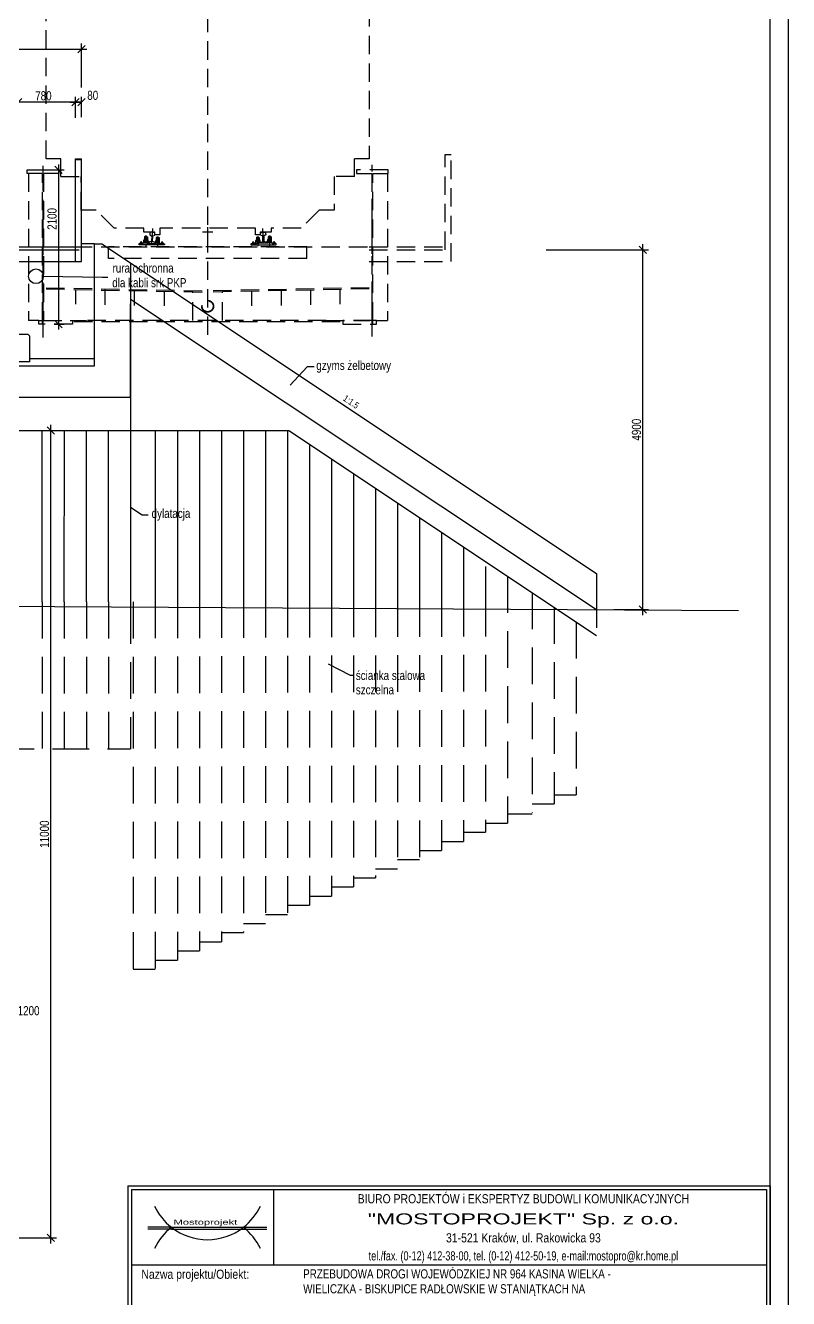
# Model space of a CAD drawing. Header units: millimetres. Extents: x -1069826 to 2704411, y -432732 to 412301.
# Drawn here: x 584383 to 594778, y -34022 to -16679 of the extents above; entities that cross this region are included whole.
import ezdxf
from ezdxf.enums import TextEntityAlignment as Align

# ---------------------------------------------------------------- set-up
doc = ezdxf.new("R2010")
doc.units = ezdxf.units.MM
doc.header["$LTSCALE"] = 1000
doc.header["$MEASUREMENT"] = 0
for name, pattern in [('CENTER2', [1.125, 0.75, -0.125, 0.125, -0.125]), ('DASHED', [0.75, 0.5, -0.25]), ('HIDDEN', [0.375, 0.25, -0.125])]:
    doc.linetypes.add(name, pattern=pattern)
for name, color, linetype in [('0-RAM-L', 7, 'Continuous'), ('0-T', 7, 'Continuous'), ('0-T0-T', 7, 'Continuous'), ('00XX00-S', 7, 'Continuous'), ('00XX00-T', 7, 'Continuous'), ('DROGO-T', 7, 'Continuous')]:
    doc.layers.add(name, color=color, linetype=linetype)
doc.styles.add('CDMSTYLE', font='CDMSIMPL', dxfattribs={"width": 0.8, "bigfont": 'CDMBIGPL'})
doc.styles.add('PAWEL', font='arial.ttf')
doc.dimstyles.new('CDMOG-MM-50', dxfattribs={"dimscale": 50, "dimtxt": 2.5, "dimasz": 1, "dimexe": 1.5, "dimexo": 5, "dimgap": 0.5, "dimtad": 1, "dimdec": 0, "dimrnd": 1, "dimzin": 1, "dimdsep": 46, "dimtxsty": 'CDMSTYLE', "dimblk1": 'OBLIQUE', "dimblk2": 'OBLIQUE', "dimsah": 1, "dimtsz": 1, "dimcen": -2.5, "dimdle": 1.5, "dimclrd": 9, "dimclre": 9, "dimclrt": 9, "dimadec": 0, "dimazin": 0, "dimtfac": 1, "dimtmove": 2, "dimatfit": 3, "dimldrblk": 'OBLIQUE', "dimfxl": 1, "dimtvp": 1, "dimtolj": 1, "dimtzin": 0, "dimarcsym": 0})

# ---------------------------------------------------------------- blocks, each defined once
blk = doc.blocks.new('*D195')
at = {"color": 9, "linetype": 'ByBlock', "transparency": 16777216}
for p, q in [((573270, -17631), (585220, -17631)), ((573295, -17681), (573395, -17581)), ((573345, -18186), (573345, -17556)), ((585095, -17681), (585195, -17581)), ((585145, -18156), (585145, -17556))]:
    blk.add_line(p, q, dxfattribs=at)
at = {"layer": 'Defpoints', "color": 0, "linetype": 'ByBlock', "transparency": 16777216}
for p in [(585145, -17631), (573345, -18436), (585145, -18406)]:
    blk.add_point(p, dxfattribs=at)
at = {"color": 9, "linetype": 'ByBlock', "transparency": 16777216, "insert": (579245, -17544), "char_height": 125, "attachment_point": 5, "style": 'CDMSTYLE'}
blk.add_mtext('\\A1;\\C1;11800', dxfattribs=at)
blk = doc.blocks.new('_OBLIQUE')
at = {"color": 0, "linetype": 'ByBlock'}
blk.add_line((-0.5, -0.5), (0.5, 0.5), dxfattribs=at)
blk = doc.blocks.new('*D194')
at = {"color": 9, "linetype": 'ByBlock', "transparency": 16777216}
for p, q in [((584533, -18648), (584908, -18648)), ((584883, -18698), (584783, -18598)), ((584833, -18573), (584833, -20823)), ((584772, -20748), (584908, -20748)), ((584883, -20798), (584783, -20698))]:
    blk.add_line(p, q, dxfattribs=at)
at = {"layer": 'Defpoints', "color": 0, "linetype": 'ByBlock', "transparency": 16777216}
for p in [(584283, -18648), (584522, -20748), (584833, -20748)]:
    blk.add_point(p, dxfattribs=at)
at = {"color": 9, "linetype": 'ByBlock', "transparency": 16777216, "insert": (584745, -19315), "char_height": 125, "attachment_point": 5, "rotation": 90, "style": 'CDMSTYLE'}
blk.add_mtext('\\A1;2100', dxfattribs=at)
blk = doc.blocks.new('*D196')
at = {"color": 9, "linetype": 'ByBlock', "transparency": 16777216}
for p, q in [((591474, -19736), (592870, -19736)), ((592845, -19786), (592745, -19686)), ((592795, -24711), (592795, -19661)), ((592845, -24686), (592745, -24586)), ((592397, -24636), (592870, -24636))]:
    blk.add_line(p, q, dxfattribs=at)
at = {"layer": 'Defpoints', "color": 0, "linetype": 'ByBlock', "transparency": 16777216}
for p in [(591224, -19736), (592795, -19736), (592147, -24636)]:
    blk.add_point(p, dxfattribs=at)
at = {"color": 9, "linetype": 'ByBlock', "transparency": 16777216, "insert": (592707, -22186), "char_height": 125, "attachment_point": 5, "rotation": 90, "style": 'CDMSTYLE'}
blk.add_mtext('\\A1;4900', dxfattribs=at)
blk = doc.blocks.new('A$C05BD7996')
at = {"color": 40, "linetype": 'HIDDEN'}
for p, q in [((940, 4869), (600, 4569)), ((1020, 4919), (940, 4869)), ((3380, 4919), (1020, 4919)), ((3460, 4869), (3380, 4919)), ((3800, 4569), (3460, 4869)), ((600, 4569), (400, 4319)), ((4000, 4319), (3800, 4569)), ((400, 4319), (300, 3919)), ((4100, 3919), (4000, 4319)), ((300, 3919), (200, 3119)), ((4200, 3119), (4100, 3919)), ((200, 3119), (0, 3119)), ((0, 3119), (0, 1069)), ((4400, 3119), (4200, 3119)), ((4400, 1069), (4400, 3119)), ((0, 1069), (200, 1069)), ((4200, 1069), (4400, 1069)), ((475, 829), (475, 369)), ((3925, 369), (3925, 829)), ((475, 369), (680, 369)), ((680, 369), (925, 124)), ((3475, 124), (3720, 369)), ((3720, 369), (3925, 369)), ((925, 124), (1333, 124)), ((1333, 124), (1333, 69)), ((1333, 69), (1483, 69)), ((1483, 69), (1483, 31)), ((1483, 31), (1550, 31)), ((1550, 31), (1550, 124)), ((1550, 124), (2851, 124)), ((2851, 124), (2851, 31)), ((2851, 31), (2918, 31)), ((2918, 31), (2918, 69)), ((2918, 69), (3068, 69)), ((3068, 69), (3068, 124)), ((3068, 124), (3475, 124))]:
    blk.add_line(p, q, dxfattribs=at)
at = {"layer": '0-T', "color": 40, "linetype": 'HIDDEN'}
for p, q in [((200, 829), (200, 1069)), ((4200, 829), (4200, 1069)), ((200, 829), (475, 829)), ((4200, 829), (3925, 829))]:
    blk.add_line(p, q, dxfattribs=at)
at = {"layer": '0-T', "color": 9, "linetype": 'Continuous'}
for p, q in [((2131, 69), (2269, 69)), ((2200, 0), (2200, 137))]:
    blk.add_line(p, q, dxfattribs=at)
blk = doc.blocks.new('A$C3471609C')
at = {"layer": '0-T', "color": 9, "linetype": 'Continuous'}
blk.add_blockref('A$C05BD7996', (0, 0), dxfattribs=at)
blk = doc.blocks.new('*D731')
at = {"color": 9, "linetype": 'ByBlock', "transparency": 16777216}
for p, q in [((584085, -22196), (584805, -22196)), ((584780, -22246), (584680, -22146)), ((584730, -33271), (584730, -22121)), ((584085, -33196), (584805, -33196)), ((584780, -33246), (584680, -33146))]:
    blk.add_line(p, q, dxfattribs=at)
at = {"layer": 'Defpoints', "color": 0, "linetype": 'ByBlock', "transparency": 16777216}
for p in [(583835, -22196), (584730, -22196), (583835, -33196)]:
    blk.add_point(p, dxfattribs=at)
at = {"color": 9, "linetype": 'ByBlock', "transparency": 16777216, "insert": (584642, -27696), "char_height": 125, "attachment_point": 5, "rotation": 90, "style": 'CDMSTYLE'}
blk.add_mtext('\\A1;11000', dxfattribs=at)
blk = doc.blocks.new('*D743')
at = {"color": 9, "linetype": 'ByBlock', "transparency": 16777216}
for p, q in [((584235, -17776), (584335, -17676)), ((584285, -18261), (584285, -17651)), ((585015, -17776), (585115, -17676)), ((585065, -17937), (585065, -17651)), ((585140, -17726), (584210, -17726))]:
    blk.add_line(p, q, dxfattribs=at)
at = {"layer": 'Defpoints', "color": 0, "linetype": 'ByBlock', "transparency": 16777216}
for p in [(584285, -17726), (585065, -18187), (584285, -18511)]:
    blk.add_point(p, dxfattribs=at)
at = {"color": 9, "linetype": 'ByBlock', "transparency": 16777216, "insert": (584627, -17638), "char_height": 125, "attachment_point": 5, "style": 'CDMSTYLE'}
blk.add_mtext('\\A1;780', dxfattribs=at)
blk = doc.blocks.new('*D744')
at = {"color": 9, "linetype": 'ByBlock', "transparency": 16777216}
for p, q in [((540031, -17776), (540131, -17676)), ((540081, -17930), (540081, -17651)), ((540111, -17776), (540211, -17676)), ((540161, -17930), (540161, -17651)), ((540006, -17726), (540161, -17726))]:
    blk.add_line(p, q, dxfattribs=at)
at = {"layer": 'Defpoints', "color": 0, "linetype": 'ByBlock', "transparency": 16777216}
for p in [(540161, -17726), (540081, -18180), (540161, -18180)]:
    blk.add_point(p, dxfattribs=at)
at = {"color": 9, "linetype": 'ByBlock', "transparency": 16777216, "insert": (540315, -17632), "char_height": 125, "attachment_point": 5, "style": 'CDMSTYLE'}
blk.add_mtext('\\A1;80', dxfattribs=at)
blk = doc.blocks.new('SZPKOL')
at = {"color": 0, "linetype": 'ByBlock'}
blk.add_lwpolyline([(12, 4, 0.138548), (-12, 5), (-9, 22), (0, 24), (9, 22)], format="xyb", close=True, dxfattribs=at)
for start, end in [(102.9105, 124.2422), (55.7578, 72.0998)]:
    blk.add_arc((-2, -38), 45.5, start, end, dxfattribs=at)
blk = doc.blocks.new('SRUKOL')
at = {"color": 0, "linetype": 'ByBlock'}
for p, q in [((0, 10), (-22, 10)), ((-22, 10), (-22, 0)), ((-11, 5), (-22, 5)), ((0, 0), (-22, 0)), ((-20, 37), (-20, 24)), ((-20, 24), (-20, 11)), ((-17, 5), (-17, 0)), ((0, 39), (-15, 39)), ((0, 10), (-15, 10)), ((-13, 42), (-10, 44)), ((-13, 39), (-13, 42)), ((-13, 42), (13, 42)), ((-12, 5), (-12, 0)), ((-11, 10), (11, 5)), ((-11, 5), (11, 0)), ((-10, 44), (-10, 38)), ((-10, 44), (10, 44)), ((-10, 37), (-10, 24)), ((-10, 24), (-10, 11)), ((0, 39), (15, 39)), ((0, 10), (15, 10)), ((0, 10), (22, 10)), ((0, 0), (22, 0)), ((13, 42), (10, 44)), ((10, 44), (10, 38)), ((10, 37), (10, 24)), ((10, 24), (10, 11)), ((11, 5), (22, 5)), ((12, 10), (12, 5)), ((13, 39), (13, 42)), ((17, 10), (17, 5)), ((20, 37), (20, 24)), ((20, 24), (20, 11)), ((22, 10), (22, 0))]:
    blk.add_line(p, q, dxfattribs=at)
for centre, radius, start, end in [((-15, 29), 10, 60, 120), ((-15, 20), 10, 240, 300), ((0, -1), 40, 90, 104.6015), ((0, 50), 40, 255.3985, 270), ((0, -1), 40, 75.3985, 90), ((0, 50), 40, 270, 284.6015), ((15, 29), 10, 60, 120), ((15, 20), 10, 240, 300)]:
    blk.add_arc(centre, radius, start, end, dxfattribs=at)
blk = doc.blocks.new('A$C1AFF261A')
at = {"layer": 'DROGO-T', "color": 40, "linetype": 'HIDDEN'}
for p, q in [((0, 2100), (430, 2100)), ((0, 2050), (0, 2100)), ((430, 2100), (430, 2050)), ((208, 2050), (0, 2050)), ((208, 50), (208, 2050)), ((430, 2050), (222, 2050)), ((222, 2050), (222, 50)), ((158, 50), (208, 50)), ((158, 0), (158, 50)), ((618, 0), (158, 0)), ((222, 50), (618, 50)), ((618, 50), (618, 0))]:
    blk.add_line(p, q, dxfattribs=at)

msp = doc.modelspace()

# ---------------------------------------------------------------- linework, layer by layer
at = {"color": 40, "linetype": 'HIDDEN'}
for p, q in [((586865.0354, -20895.4209), (586865.0354, -14164.2624)), ((590101.0354, -18436.1741), (590181.0354, -18436.1741)), ((590101.0354, -19736.1741), (590101.0354, -18436.1741)), ((590181.0354, -19896.1741), (590181.0354, -18436.1741)), ((589313.0354, -18697.6844), (589313.0354, -20697.6844)), ((584665.0354, -19696.1741), (589065.0354, -19696.1741)), ((588215.0354, -19696.1741), (585515.0354, -19696.1741)), ((585515.0354, -19856.1741), (585515.0354, -19696.1741)), ((588215.0354, -19856.1741), (588215.0354, -19696.1741)), ((589065.0354, -19696.1741), (590101.0354, -19696.1741)), ((589065.0354, -19736.1741), (590181.0354, -19736.1741)), ((588215.0354, -19856.1741), (585515.0354, -19856.1741)), ((589065.0354, -19896.1741), (590181.0354, -19896.1741)), ((589165.0354, -20697.6844), (589313.0354, -20697.6844))]:
    msp.add_line(p, q, dxfattribs=at)
at = {"color": 40, "linetype": 'Continuous'}
for p, q in [((586022.2339, -19540.0597), (586022.2339, -19685.4058)), ((586182.9324, -19552.4152), (586182.9324, -19685.4058)), ((587547.1384, -19552.4152), (587547.1384, -19685.4058)), ((587707.837, -19540.0597), (587707.837, -19685.4058))]:
    msp.add_line(p, q, dxfattribs=at)
at = {"color": 40, "linetype": 'ByBlock'}
for p, q in [((586102.5288, -19495.5519), (586112.3852, -19496.1648)), ((586103.1388, -19647.3021), (586115.779, -19444.0061)), ((586122.2416, -19496.7776), (586112.3852, -19496.1648)), ((587607.8292, -19496.7776), (587617.6856, -19496.1648)), ((587626.932, -19647.3021), (587614.2918, -19444.0061)), ((587627.542, -19495.5519), (587617.6856, -19496.1648)), ((585958.6002, -19666.3021), (585958.6002, -19622.9527)), ((586244.2797, -19666.3021), (586244.2797, -19622.9527)), ((587484.432, -19666.3021), (587484.432, -19622.9527)), ((587768.191, -19666.3021), (587768.191, -19622.9527))]:
    msp.add_line(p, q, dxfattribs=at)
at = {"color": 9, "lineweight": 25}
for p, q in [((585778.0882, -32487.6421), (594528.0882, -32487.6421)), ((585778.0882, -32487.8921), (585778.0882, -38426.3703)), ((585828.0882, -32537.8921), (594477.8382, -32537.6421)), ((585828.0882, -32537.8921), (585828.0882, -38376.3703)), ((587761.8114, -32537.6421), (587761.8114, -33565.5751)), ((594478.0882, -32537.8921), (594478.0882, -38376.3703)), ((594528.0882, -32487.6421), (594528.0882, -38426.3703)), ((594478.0882, -33565.5751), (585828.0882, -33565.5751))]:
    msp.add_line(p, q, dxfattribs=at)
at = {"color": 1}
for p, q in [((586371.8038, -33051.6086), (586050.5742, -33051.6086)), ((586371.8038, -33051.6086), (587351.8189, -33051.6086)), ((587351.8189, -33051.6086), (587673.0485, -33051.6086))]:
    msp.add_line(p, q, dxfattribs=at)
at = {"color": 40}
for p, q in [((586371.8038, -33076.6086), (586050.5742, -33076.6086)), ((586371.8038, -33076.6086), (587351.8189, -33076.6086)), ((587351.8189, -33076.6086), (587673.0485, -33076.6086))]:
    msp.add_line(p, q, dxfattribs=at)
at = {"color": 40, "linetype": 'ByBlock'}
for points in [[(586037.8173, -19610.428, 0.3712473172), (586034.8505, -19607.873), (586010.498, -19607.873, 0.3884789017), (586007.5098, -19610.6074), (586004.9816, -19639.0501, -0.3884789017), (586002.9894, -19640.873), (585993.9539, -19640.873, -0.4404252002), (585991.9618, -19638.6959), (585995.1201, -19603.1647, -0.3884789017), (586003.0887, -19595.873), (586043.4623, -19595.873, -0.3712473172), (586048.407, -19600.1313), (586050.89, -19616.3881, 0.2821906733), (586054.2535, -19620.3898), (586056.149, -19621.0217, -0.2888244162), (586057.5011, -19622.671), (586058.0933, -19627.4083, -0.4182312619), (586056.3296, -19629.6442), (586042.3363, -19630.2866, -0.4030592776), (586040.1376, -19628.5955)], [(587692.2535, -19610.428, -0.3712473172), (587695.2203, -19607.873), (587719.5728, -19607.873, -0.3884789017), (587722.561, -19610.6074), (587725.0892, -19639.0501, 0.3884789017), (587727.0814, -19640.873), (587736.1169, -19640.873, 0.4404252002), (587738.109, -19638.6959), (587734.9507, -19603.1647, 0.3884789017), (587726.9821, -19595.873), (587686.6085, -19595.873, 0.3712473172), (587681.6638, -19600.1313), (587679.1808, -19616.3881, -0.2821906733), (587675.8173, -19620.3898), (587673.9218, -19621.0217, 0.2888244162), (587672.5697, -19622.671), (587671.9775, -19627.4083, 0.4182312619), (587673.7412, -19629.6442), (587687.7345, -19630.2866, 0.4030592776), (587689.9332, -19628.5955)], [(586275.6388, -19658.3021), (586275.6388, -19664.3021, -0.4142135624), (586273.6388, -19666.3021), (585932.6388, -19666.3021, -0.4142135624), (585930.6388, -19664.3021), (585930.6388, -19656.3021, -0.4142135624), (585935.6388, -19651.3021), (585984.6388, -19651.3021, 0.4142135624), (585986.6388, -19649.3021), (585986.6388, -19643.3021, -0.4142135624), (585988.6388, -19641.3021), (586004.8289, -19641.3021, 0.3853135861), (586006.8189, -19639.5012), (586008.6388, -19621.3021), (586035.8289, -19621.3021, -0.3853135861), (586037.8189, -19623.1031), (586039.6761, -19641.6752, 0.3675893215), (586041.5421, -19643.4723), (586164.5099, -19651.118, 0.4032511839), (586166.624, -19649.3208), (586168.2523, -19633.0385, -0.3853135861), (586170.2424, -19631.2375), (586195.6224, -19631.2375, -0.3853135861), (586197.6125, -19633.0385), (586199.4587, -19651.5012, 0.3853135861), (586201.4488, -19653.3021), (586270.6388, -19653.3021, -0.4142135624)], [(586167.349, -19620.3633, -0.3712473172), (586170.3158, -19617.8083), (586194.6682, -19617.8083, -0.3884789017), (586197.6564, -19620.5427), (586200.1847, -19648.9854, 0.3884789017), (586202.1768, -19650.8083), (586211.2123, -19650.8083, 0.4404252002), (586213.2044, -19648.6312), (586210.0461, -19613.1, 0.3884789017), (586202.0775, -19605.8083), (586161.7039, -19605.8083, 0.3712473172), (586156.7592, -19610.0666), (586154.8528, -19622.7762, -0.2821906733), (586151.4892, -19626.7779), (586149.5937, -19627.4097, 0.2888244162), (586148.2416, -19629.059), (586147.6494, -19633.7964, 0.4182312619), (586149.4131, -19636.0322), (586162.8299, -19637.523, 0.4030592776), (586165.0287, -19635.8319)], [(587454.432, -19658.3021), (587454.432, -19664.3021, 0.4142135624), (587456.432, -19666.3021), (587797.432, -19666.3021, 0.4142135624), (587799.432, -19664.3021), (587799.432, -19656.3021, 0.4142135624), (587794.432, -19651.3021), (587745.432, -19651.3021, -0.4142135624), (587743.432, -19649.3021), (587743.432, -19643.3021, 0.4142135624), (587741.432, -19641.3021), (587725.2419, -19641.3021, -0.3853135861), (587723.2519, -19639.5012), (587721.432, -19621.3021), (587694.2419, -19621.3021, 0.3853135861), (587692.2519, -19623.1031), (587690.3947, -19641.6752, -0.3675893215), (587688.5287, -19643.4723), (587565.5609, -19651.118, -0.4032511839), (587563.4468, -19649.3208), (587561.8185, -19633.0385, 0.3853135861), (587559.8285, -19631.2375), (587534.4484, -19631.2375, 0.3853135861), (587532.4583, -19633.0385), (587530.6121, -19651.5012, -0.3853135861), (587528.622, -19653.3021), (587459.432, -19653.3021, 0.4142135624)], [(587562.7218, -19620.3633, 0.3712473172), (587559.755, -19617.8083), (587535.4026, -19617.8083, 0.3884789017), (587532.4144, -19620.5427), (587529.8861, -19648.9854, -0.3884789017), (587527.894, -19650.8083), (587518.8585, -19650.8083, -0.4404252002), (587516.8664, -19648.6312), (587520.0247, -19613.1, -0.3884789017), (587527.9933, -19605.8083), (587568.3669, -19605.8083, -0.3712473172), (587573.3116, -19610.0666), (587575.218, -19622.7762, 0.2821906733), (587578.5816, -19626.7779), (587580.4771, -19627.4097, -0.2888244162), (587581.8292, -19629.059), (587582.4214, -19633.7964, -0.4182312619), (587580.6577, -19636.0322), (587567.2409, -19637.523, -0.4030592776), (587565.0421, -19635.8319)]]:
    msp.add_lwpolyline(points, format="xyb", close=True, dxfattribs=at)
for points in [[(586102.5233, -19495.5518, 0.0400453116), (586089.7536, -19496.3405, 0.0208536297), (586088.6817, -19496.5008, 0.0073706032), (586086.3572, -19496.8999, 0.3436263764), (586076.5848, -19507.951), (586074.9829, -19533.7161), (586097.7195, -19543.1609, -0.3201025237), (586102.0207, -19550.0597), (586097.9705, -19615.2017, -0.3037627518), (586093.2461, -19621.3917), (586074.3837, -19627.8332, -0.0758561922), (586062.5061, -19629.9658), (586044.156, -19630.4473, 0.3885725436), (586041.2405, -19633.2601), (586040.7593, -19640.9991), (586165.5184, -19648.7561), (586165.9996, -19641.0171, 0.3885725436), (586163.4549, -19637.8648), (586145.3058, -19635.114, -0.0758561922), (586133.7839, -19631.5264), (586115.8646, -19622.798, -0.3037627518), (586111.9435, -19616.0705), (586115.9938, -19550.9285, -0.3201025237), (586121.1164, -19544.6156), (586144.8479, -19538.06), (586146.4499, -19512.2949, 0.3436263764), (586138.1217, -19500.1184, 0.0073706032), (586135.8646, -19499.4345, 0.0208536297), (586134.8208, -19499.1426, 0.0400453116), (586122.2471, -19496.7782)], [(587627.5475, -19495.5518, -0.0400453116), (587640.3172, -19496.3405, -0.0208536297), (587641.3892, -19496.5008, -0.0073706032), (587643.7136, -19496.8999, -0.3436263764), (587653.486, -19507.951), (587655.088, -19533.7161), (587632.3513, -19543.1609, 0.3201025237), (587628.0501, -19550.0597), (587632.1003, -19615.2017, 0.3037627518), (587636.8247, -19621.3917), (587655.6871, -19627.8332, 0.0758561922), (587667.5647, -19629.9658), (587685.9148, -19630.4473, -0.3885725436), (587688.8303, -19633.2601), (587689.3115, -19640.9991), (587564.5524, -19648.7561), (587564.0712, -19641.0171, -0.3885725436), (587566.6159, -19637.8648), (587584.765, -19635.114, 0.0758561922), (587596.2869, -19631.5264), (587614.2062, -19622.798, 0.3037627518), (587618.1273, -19616.0705), (587614.0771, -19550.9285, 0.3201025237), (587608.9544, -19544.6156), (587585.2229, -19538.06), (587583.6209, -19512.2949, -0.3436263764), (587591.9491, -19500.1184, -0.0073706032), (587594.2062, -19499.4345, -0.0208536297), (587595.25, -19499.1426, -0.0400453116), (587607.8237, -19496.7782)]]:
    msp.add_lwpolyline(points, format="xyb", dxfattribs=at)
at = {"color": 9, "lineweight": 25}
for centre, start, end in [((585812.0614, -32487.8921), 90, 180), ((585862.0614, -32537.8921), 90, 180), ((594215.9519, -32537.8921), 360, 90)]:
    msp.add_arc(centre, 0.25, start, end, dxfattribs=at)
at = {"color": 9}
for centre, major_axis, start_param, end_param in [((586861.8114, -32422.8828), (-793.8144, 72.5417), 0.5297132004, 0.999894896), ((586861.8114, -33680.3344), (-794.406, 65.7471), 3.6627495928, 4.1329312884)]:
    msp.add_ellipse(centre, major_axis=major_axis, ratio=1, start_param=start_param, end_param=end_param, dxfattribs=at)
at = {"color": 5}
for centre, major_axis, start_param, end_param in [((586861.8114, -32422.8828), (-793.8144, 72.5417), 2.3239589574, 2.794140653), ((586861.8114, -33680.3344), (-794.406, 65.7471), 5.4569953498, 5.9271770454), ((586861.8114, -32422.8828), (-793.8144, 72.5417), 0.999894896, 2.3239589574)]:
    msp.add_ellipse(centre, major_axis=major_axis, ratio=1, start_param=start_param, end_param=end_param, dxfattribs=at)
at = {"color": 40, "linetype": 'Continuous'}
msp.add_point((586865.0354, -19496.1741), dxfattribs=at)
at = {"layer": '0-RAM-L', "color": 3, "linetype": 'Continuous'}
for points in [[(564151.5148, -38676.3703), (594778.0882, -38676.3703), (594778.0882, -8976.3703), (564151.5148, -8976.3703)], [(565319.3272, -38426.3703), (594528.0882, -38426.3703), (594528.0882, -9226.3703), (565319.3272, -9226.3703)]]:
    msp.add_lwpolyline(points, close=True, dxfattribs=at)
at = {"layer": '0-T', "color": 1, "linetype": 'Continuous'}
for p, q in [((585065.0354, -18496.1741), (585145.0354, -18496.1741)), ((585065.0354, -18506.1741), (585145.0354, -18506.1741)), ((584021.0354, -19696.1741), (585145.0354, -19696.1741)), ((584061.0354, -19736.1741), (585115.0354, -19736.1741)), ((585814.7165, -22195.6773), (587972.0823, -22195.6856)), ((587972.0823, -22195.6856), (592159.7777, -24987.4825))]:
    msp.add_line(p, q, dxfattribs=at)
at = {"layer": '0-T', "color": 9, "linetype": 'Continuous'}
for p, q in [((585065.0354, -19696.1741), (585065.0354, -18496.1741)), ((585065.0354, -19896.1741), (585065.0354, -18496.1741)), ((585145.0354, -19896.1741), (585145.0354, -18496.1741)), ((585145.0354, -19896.1741), (585145.0354, -18496.1741)), ((584061.0354, -19896.1741), (585145.0354, -19896.1741)), ((584439.5354, -21215.1844), (585324.8077, -21215.1844)), ((584611.8295, -24531.2768), (584612.1182, -22195.2019)), ((584911.8295, -24531.0305), (584912.1182, -22194.9556)), ((585211.8295, -24531.0676), (585212.1182, -22194.9927)), ((585511.8295, -24531.1046), (585512.1182, -22195.0297)), ((586151.5579, -22197.7164), (586151.5579, -24527.2926)), ((586451.5579, -22197.7164), (586451.5579, -24525.652)), ((586751.5579, -22197.7164), (586751.5579, -24524.0114)), ((587051.5579, -22197.7164), (587051.5579, -24522.3708)), ((587351.5579, -22197.7164), (587351.5579, -24520.7302)), ((587651.5579, -22195.6844), (587651.5579, -24519.0896)), ((587951.5579, -22195.6855), (587951.5579, -24517.449)), ((588251.5579, -22382.0027), (588251.5579, -24515.8084)), ((588551.5579, -22582.0027), (588551.5579, -24514.1678)), ((588851.5579, -22782.0027), (588851.5579, -24512.5272)), ((589151.5579, -22982.0027), (589151.5579, -24510.8865)), ((589451.5579, -23182.0027), (589451.5579, -24509.2459)), ((589751.5579, -23382.0027), (589751.5579, -24507.6053)), ((590051.5579, -23582.0027), (590051.5579, -24505.9647)), ((590351.5579, -23782.0027), (590351.5579, -24505.9647)), ((590651.5579, -24048.6694), (590651.5579, -24505.9647))]:
    msp.add_line(p, q, dxfattribs=at)
at = {"layer": '0-T', "color": 40, "linetype": 'HIDDEN'}
for p, q in [((584425.0354, -18697.6844), (584425.0354, -20697.6844)), ((584665.0354, -20252.1741), (586865.0354, -20296.1741)), ((584665.0354, -20268.1741), (586865.0354, -20312.1741)), ((585064.7555, -20274.1713), (585064.7555, -20476.1685)), ((585464.7555, -20282.1713), (585464.7555, -20484.1685)), ((585864.7555, -20290.1713), (585864.7555, -20492.1685)), ((589065.0354, -20252.1741), (586865.0354, -20296.1741)), ((589065.0354, -20268.1741), (586865.0354, -20312.1741)), ((587864.7555, -20290.1825), (587864.7555, -20492.1797)), ((588264.7555, -20282.1825), (588264.7555, -20484.1797)), ((588664.7555, -20274.1825), (588664.7555, -20476.1797)), ((586274.7555, -20500.3685), (586274.7555, -20300.3685)), ((586664.7555, -20697.6844), (586664.7555, -20308.1685)), ((587064.7555, -20697.6844), (587064.7555, -20308.1797)), ((587464.7555, -20500.1797), (587464.7555, -20300.1797)), ((584565.0354, -20697.6844), (584425.0354, -20697.6844)), ((584615.0354, -20697.6844), (585215.0354, -20697.6844)), ((584615.0354, -20747.6844), (584615.0354, -20697.6844)), ((584625.0354, -20797.6844), (584625.0354, -20747.6844)), ((588669.0354, -20717.6844), (585025.0354, -20717.6844)), ((588479.0354, -20697.6844), (585215.0354, -20697.6844)), ((588479.0354, -20697.6844), (589079.0354, -20697.6844)), ((589115.0354, -20697.6844), (589101.0354, -20697.6844)), ((589115.0354, -20727.6844), (589115.0354, -20697.6844)), ((589115.0354, -20747.6844), (589115.0354, -20697.6844))]:
    msp.add_line(p, q, dxfattribs=at)
at = {"layer": '0-T', "color": 40, "linetype": 'CENTER2'}
for p, q in [((584622.0354, -20931.6415), (584622.0354, -18592.9835)), ((589108.0354, -20917.5869), (589108.0354, -18578.9289))]:
    msp.add_line(p, q, dxfattribs=at)
at = {"layer": '0-T', "color": 2, "linetype": 'Continuous'}
for p, q in [((585324.7818, -21315.1844), (585325.0354, -19656.3591)), ((585325.0354, -19656.3591), (585325.0354, -19656.3591)), ((585425.0354, -19656.3591), (592159.7777, -24146.1872)), ((585814.7165, -20406.1464), (592159.7777, -24636.1872)), ((585814.7165, -21742.7593), (585814.9106, -20472.9425)), ((584419.5354, -20887.6844), (583736.5354, -20887.6844)), ((584419.5354, -20887.6844), (584439.5354, -20907.6844)), ((584439.5354, -20907.6844), (584439.5354, -21260.1844)), ((578902.0607, -21315.1844), (585324.7914, -21315.1844)), ((584439.5354, -21260.1844), (583716.5354, -21260.1844)), ((578902.0354, -21742.6844), (585324.7165, -21742.6844)), ((585324.7165, -21742.6844), (585814.7165, -21742.7593)), ((578992.0354, -22195.651), (585814.7165, -22195.6773)), ((592159.7777, -24146.1872), (592159.7777, -24636.1872))]:
    msp.add_line(p, q, dxfattribs=at)
at = {"layer": '0-T', "color": 9, "linetype": 'DASHED'}
for p, q in [((590951.5579, -24182.0027), (590951.5579, -27545.1028)), ((591283.2391, -24403.1235), (591283.2391, -27407.6292)), ((584611.8295, -24530.9367), (584611.9604, -26534.0531)), ((584911.8295, -24530.9171), (584911.9604, -26534.0335)), ((585211.8295, -24530.8975), (585211.9603, -26534.0139)), ((585511.8295, -24530.8779), (585511.9603, -26533.9943)), ((585814.7165, -24601.8309), (585814.8427, -26534.837)), ((585851.5579, -24528.9332), (585851.5579, -29534.5822)), ((586151.5579, -24527.2926), (586151.5579, -29534.5822)), ((586451.5579, -24525.652), (586451.5579, -29410.2398)), ((586751.5579, -24524.0114), (586751.5579, -29285.8973)), ((587051.5579, -24522.3708), (587051.5579, -29161.5548)), ((587351.5579, -24520.7302), (587351.5579, -29037.2124)), ((587651.5579, -24519.0896), (587651.5579, -28912.8699)), ((587951.5579, -24517.449), (587951.5579, -28788.5274)), ((588251.5579, -24515.8084), (588251.5579, -28664.185)), ((588551.5579, -24514.1678), (588551.5579, -28539.8425)), ((588851.5579, -24512.5272), (588851.5579, -28415.5)), ((589151.5579, -24510.8865), (589151.5579, -28291.1576)), ((589451.5579, -24509.2459), (589451.5579, -28166.8151)), ((589751.5579, -24507.6053), (589751.5579, -28042.4726)), ((590051.5579, -24505.9647), (590051.5579, -27918.1302)), ((590351.5579, -24504.3241), (590351.5579, -27793.7877)), ((590651.5579, -24502.6835), (590651.5579, -27669.4452)), ((591583.2391, -24603.1235), (591583.2391, -27283.2868)), ((591883.2391, -24803.1235), (591883.2391, -27158.9443)), ((572751.879, -26534.8268), (585814.8427, -26534.837))]:
    msp.add_line(p, q, dxfattribs=at)
at = {"layer": '0-T', "color": 3, "linetype": 'Continuous'}
msp.add_line((566335.3128, -24495.3042), (594097.4079, -24647.1264), dxfattribs=at)
at = {"layer": '0-T', "color": 9, "linetype": 'HIDDEN'}
msp.add_line((592159.7777, -24636.1872), (592159.7777, -24987.4825), dxfattribs=at)
for radius in [80, 75]:
    msp.add_circle((586865.0354, -20504.9293), radius, dxfattribs=at)
at = {"layer": '00XX00-S', "color": 9, "linetype": 'Continuous', "flags": 128}
for points in [[(585505.4766, -20111.9881), (585425.699, -20111.9881), (584625.02, -20097.9297)], [(586053.7419, -23352.2477), (585973.9644, -23352.2477), (585814.7165, -23244.3269)], [(588851.5579, -25532.5733), (588811.6692, -25532.5733), (588512.227, -25378.1686)]]:
    msp.add_lwpolyline(points, dxfattribs=at)
at = {"layer": 'DROGO-T', "color": 40, "linetype": 'Continuous'}
msp.add_line((585325.0354, -19656.3591), (585145.0354, -19656.3591), dxfattribs=at)
at = {"layer": 'DROGO-T', "color": 2, "linetype": 'Continuous'}
for p, q in [((585325.0354, -19656.3591), (585425.0354, -19656.3591)), ((585814.7165, -19916.1464), (585814.7165, -24601.8309))]:
    msp.add_line(p, q, dxfattribs=at)
at = {"layer": 'DROGO-T', "color": 9, "linetype": 'Continuous'}
for p, q in [((588220.3864, -21329.9862), (587990.6065, -21578.5516)), ((588315.4084, -21329.9862), (588220.3864, -21329.9862)), ((591583.2391, -27158.9443), (591883.2391, -27158.9443)), ((591283.2391, -27283.2868), (591583.2391, -27283.2868)), ((590651.5579, -27545.1028), (590951.5579, -27545.1028)), ((590951.5579, -27420.7603), (591283.2391, -27420.7603)), ((590351.5579, -27669.4452), (590651.5579, -27669.4452)), ((589751.5579, -27918.1302), (590051.5579, -27918.1302)), ((590051.5579, -27793.7877), (590351.5579, -27793.7877)), ((589451.5579, -28042.4726), (589751.5579, -28042.4726)), ((589151.5579, -28166.8151), (589451.5579, -28166.8151)), ((588551.5579, -28415.5), (588851.5579, -28415.5)), ((588851.5579, -28291.1576), (589151.5579, -28291.1576)), ((588251.5579, -28539.8425), (588551.5579, -28539.8425)), ((587651.5579, -28788.5274), (587951.5579, -28788.5274)), ((587951.5579, -28664.185), (588251.5579, -28664.185)), ((587351.5579, -28912.8699), (587651.5579, -28912.8699)), ((587051.5579, -29037.2124), (587351.5579, -29037.2124)), ((586451.5579, -29285.8973), (586751.5579, -29285.8973)), ((586751.5579, -29161.5548), (587051.5579, -29161.5548)), ((586151.5579, -29410.2398), (586451.5579, -29410.2398)), ((585851.5579, -29534.5822), (586151.5579, -29534.5822))]:
    msp.add_line(p, q, dxfattribs=at)
at = {"layer": 'DROGO-T', "color": 2, "linetype": 'Continuous'}
msp.add_circle((584525.0354, -20096.1741), 100, dxfattribs=at)

# ---------------------------------------------------------------- block references
at = {"color": 40, "linetype": 'ByBlock', "extrusion": (0, 0, -1), "zscale": -1}
for name, p in [('SRUKOL', (-586023.3453, -19595.873)), ('SRUKOL', (-586184.0438, -19605.8083)), ('SRUKOL', (-587548.2499, -19605.8083)), ('SRUKOL', (-587708.9484, -19595.873)), ('SZPKOL', (-585958.1002, -19651.3021)), ('SZPKOL', (-586244.2797, -19653.3021)), ('SZPKOL', (-587484.432, -19653.3021)), ('SZPKOL', (-587768.691, -19651.3021))]:
    msp.add_blockref(name, p, dxfattribs=at)
at = {"layer": '0-T', "color": 9, "linetype": 'Continuous', "xscale": -1}
msp.add_blockref('A$C3471609C', (589065.0355, -19564.6943), dxfattribs=at)
at = {"layer": 'DROGO-T', "color": 9, "linetype": 'Continuous'}
msp.add_blockref('A$C1AFF261A', (584407.0354, -20747.6852), dxfattribs=at)
at = {"layer": 'DROGO-T', "color": 9, "linetype": 'Continuous', "xscale": -1}
msp.add_blockref('A$C1AFF261A', (589323.0354, -20747.6852), dxfattribs=at)

# ---------------------------------------------------------------- texts
at = {"color": 3, "style": 'CDMSTYLE', "width": 0.85}
for s, p in [('BIURO PROJEKTÓW i EKSPERTYZ BUDOWLI KOMUNIKACYJNYCH', (591166.2019, -32725.1421)), ('31-521 Kraków, ul. Rakowicka 93', (591166.2019, -33257.599))]:
    msp.add_text(s, height=125, dxfattribs=at).set_placement(p, align=Align.CENTER)
at = {"color": 9, "style": 'PAWEL', "width": 1.55}
msp.add_text('Mostoprojekt', height=70, dxfattribs=at).set_placement((586400.4837, -33016.193))
at = {"color": 1, "style": 'PAWEL', "width": 1.5}
msp.add_text('"MOSTOPROJEKT" Sp. z o.o.', height=150, dxfattribs=at).set_placement((591166.2019, -33012.1229), align=Align.CENTER)
at = {"color": 2, "style": 'CDMSTYLE', "width": 0.74}
msp.add_text('tel./fax. (0-12) 412-38-00, tel. (0-12) 412-50-19, e-mail:mostopro@kr.home.pl', height=125, dxfattribs=at).set_placement((591166.2019, -33503.0751), align=Align.CENTER)
at = {"color": 1, "linetype": 'Continuous', "lineweight": 25, "style": 'CDMSTYLE', "width": 0.85}
msp.add_text('Nazwa projektu/Obiekt:', height=125, dxfattribs=at).set_placement((585961.8114, -33753.0751))
at = {"layer": '0-T', "color": 1, "linetype": 'Continuous', "style": 'CDMSTYLE', "width": 0.8}
for s, p in [('ścianka stalowa', (588883.2311, -25595.868)), ('szczelna', (588883.2311, -25791.9285)), ('pal %%c1200', (583956.7719, -30163.197))]:
    msp.add_text(s, height=125, dxfattribs=at).set_placement(p)
at = {"layer": '0-T0-T', "color": 1, "linetype": 'Continuous', "style": 'CDMSTYLE', "width": 0.8}
msp.add_text('1:1.5', height=87.5, rotation=326.30993247, dxfattribs=at).set_placement((588794.4955, -21843.1382), align=Align.CENTER)
at = {"layer": '00XX00-T', "color": 9, "linetype": 'Continuous', "style": 'CDMSTYLE', "width": 0.8}
for s, p in [('rura ochronna', (585568.823, -20046.4829)), ('dla kabli srk PKP', (585565.1009, -20246.1951)), ('dylatacja', (586101.1436, -23388.2923))]:
    msp.add_text(s, height=125, dxfattribs=at).set_placement(p)
at = {"layer": 'DROGO-T', "color": 1, "linetype": 'Continuous', "style": 'CDMSTYLE', "width": 0.8}
msp.add_text('gzyms żelbetowy', height=125, dxfattribs=at).set_placement((588344.662, -21372.3536))
at = {"layer": 'DROGO-T', "color": 3, "linetype": 'Continuous', "style": 'CDMSTYLE', "width": 0.8}
for s, p in [('PRZEBUDOWA DROGI WOJEWÓDZKIEJ NR 964 KASINA WIELKA - ', (588165.9723, -33748.3605)), ('WIELICZKA - BISKUPICE RADŁOWSKIE W STANIĄTKACH NA ', (588165.9723, -33951.7571))]:
    msp.add_text(s, height=125, dxfattribs=at).set_placement(p)

# ---------------------------------------------------------------- dimensions: what is measured, and where the dimension line sits
at = {"layer": '0-T', "color": 1, "linetype": 'Continuous'}
dim = msp.add_linear_dim(base=(585145.0354, -17001.5437), p1=(573345.0354, -17806.2329), p2=(585145.0354, -17776.2329), text='\\C1;<>', dimstyle='CDMOG-MM-50', dxfattribs=at)
dim.commit()
dim.dimension.update_dxf_attribs({"geometry": '*D195', "text_midpoint": (579245.0354, -16914.0437), "insert": (0, 629.9412)})
at = {"layer": '0-T', "color": 9, "linetype": 'Continuous'}
dim = msp.add_linear_dim(base=(584285.0354, -17725.616), p1=(585065.0354, -18187.0537), p2=(584285.0354, -18510.5075), dimstyle='CDMOG-MM-50', dxfattribs=at)
dim.commit()
dim.dimension.update_dxf_attribs({"geometry": '*D743', "text_midpoint": (584626.712, -17638.116), "dimtype": 160})
dim = msp.add_linear_dim(base=(585145.0354, -17725.616), p1=(585065.0354, -18180.4335), p2=(585145.0354, -18180.4335), dimstyle='CDMOG-MM-50', dxfattribs=at)
dim.commit()
dim.dimension.update_dxf_attribs({"geometry": '*D744', "text_midpoint": (585298.9821, -17631.925), "dimtype": 160, "insert": (44983.921, 0)})
at = {"layer": '0-T', "color": 1, "linetype": 'Continuous'}
dim = msp.add_linear_dim(base=(584832.8757, -20747.6844), p1=(584283.0354, -18647.6836), p2=(584521.9701, -20747.6844), angle=90, dimstyle='CDMOG-MM-50', dxfattribs=at)
dim.commit()
dim.dimension.update_dxf_attribs({"geometry": '*D194', "text_midpoint": (584745.3757, -19314.9699), "dimtype": 160})
at = {"layer": '0-T', "color": 9, "linetype": 'Continuous'}
dim = msp.add_linear_dim(base=(592794.8483, -19736.3591), p1=(592147.4685, -24636.4628), p2=(591224.1266, -19736.3591), angle=90, dimstyle='CDMOG-MM-50', dxfattribs=at)
dim.commit()
dim.dimension.update_dxf_attribs({"geometry": '*D196', "text_midpoint": (592707.3483, -22186.4109)})
at = {"layer": 'DROGO-T', "color": 3, "linetype": 'Continuous'}
dim = msp.add_linear_dim(base=(584729.7998, -22195.6697), p1=(583835.0354, -33195.6844), p2=(583835.0732, -22195.6697), angle=90, dimstyle='CDMOG-MM-50', dxfattribs=at)
dim.commit()
dim.dimension.update_dxf_attribs({"geometry": '*D731', "text_midpoint": (584642.2998, -27695.677)})

doc.saveas('drawing.dxf')
